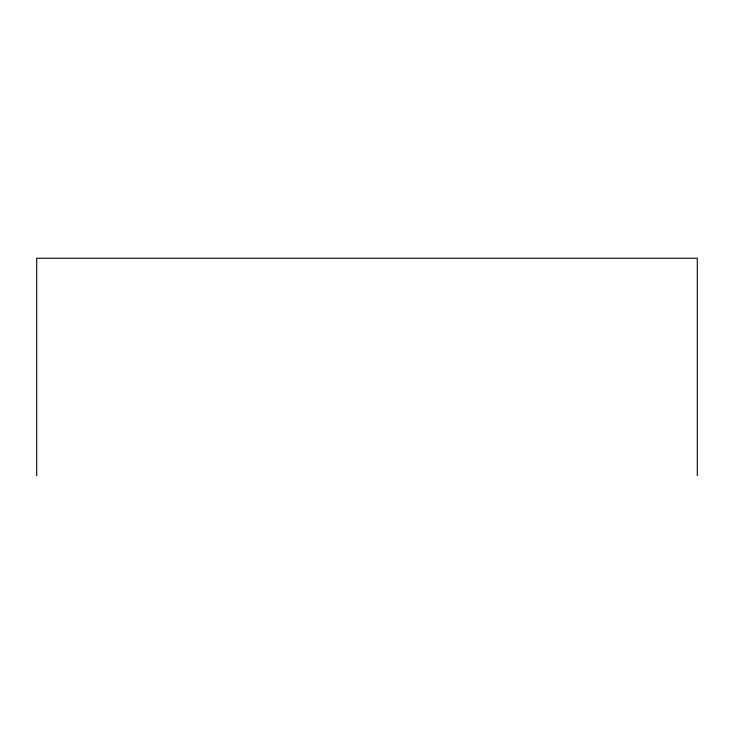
<?xml version="1.0" encoding="UTF-8"?>
<svg xmlns="http://www.w3.org/2000/svg" width="734" height="734" viewBox="0 0 734 734"><rect width="100%" height="100%" fill="white"/><g stroke="black" fill="none" stroke-linecap="round" stroke-linejoin="round"><path stroke-width="1.1" d="M697.3 475.742L697.3 258.258L36.7 258.258L36.7 475.742"/></g></svg>
